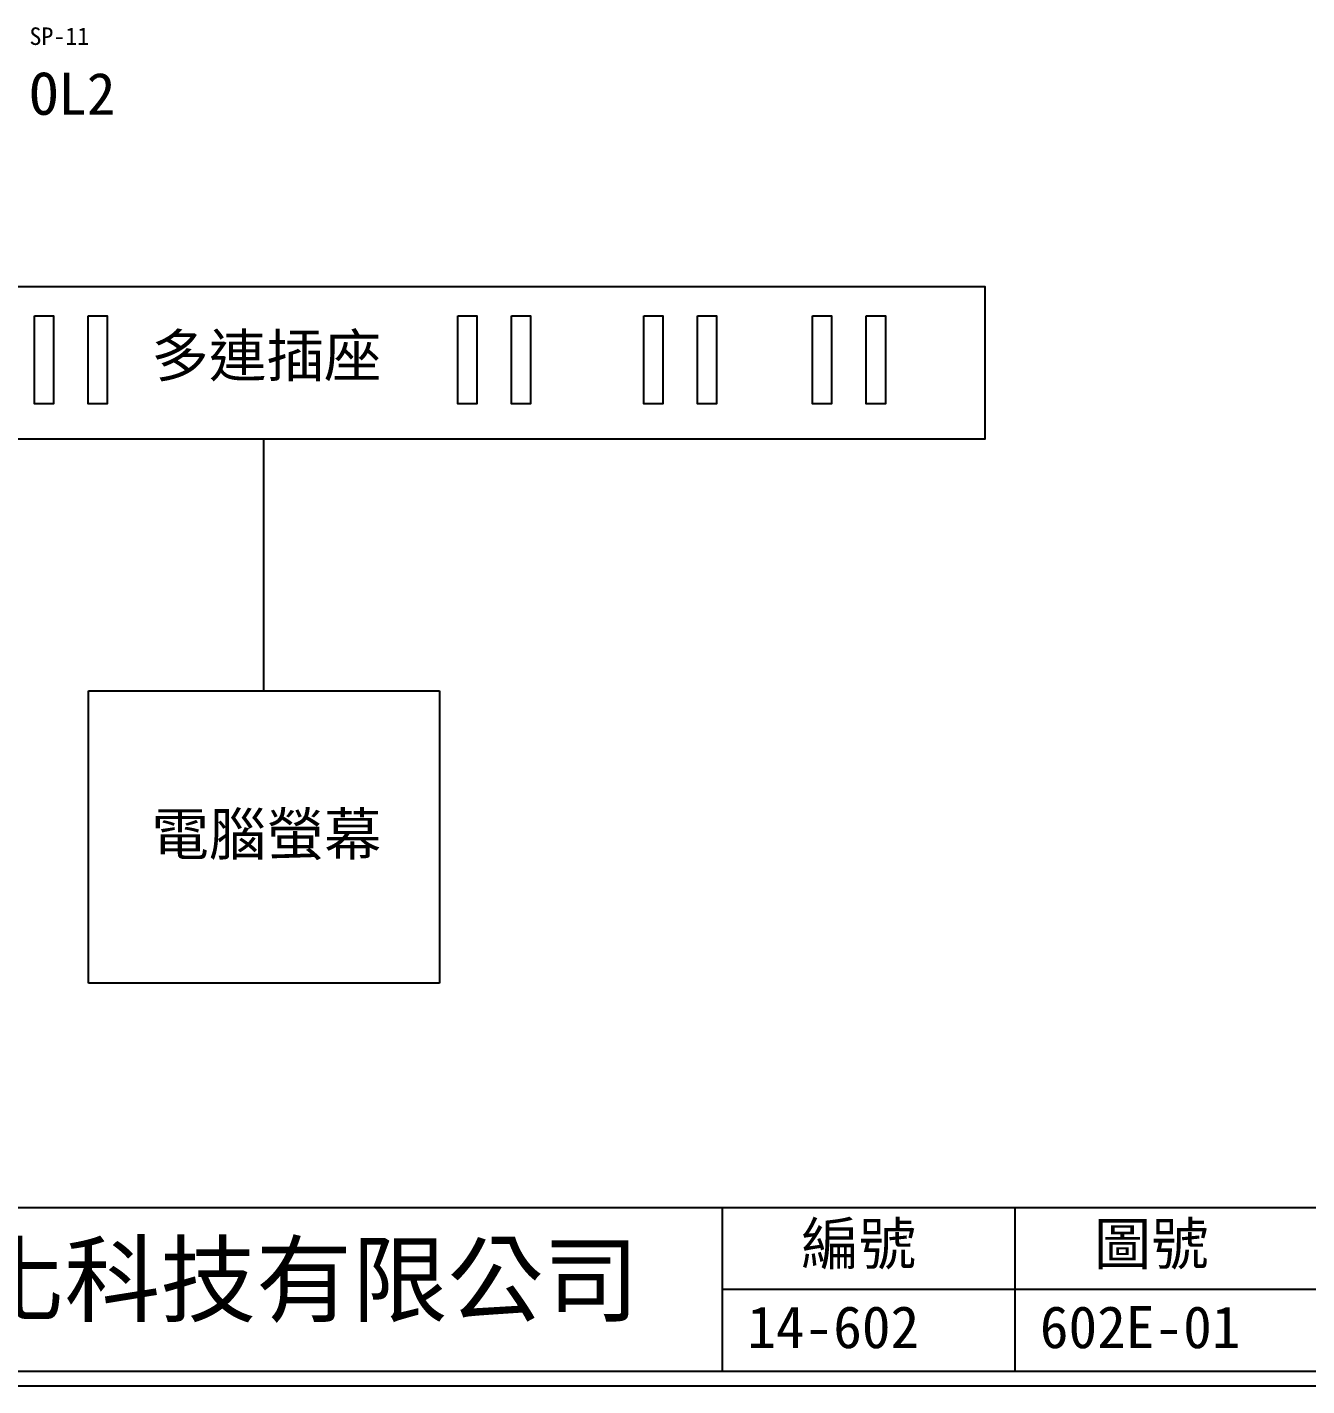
# Model space of a CAD drawing. Extents: x 10 to 297, y 3 to 207.
# Drawn here: x 86.3 to 195.7, y 3 to 119.1 of the extents above; entities that cross this region are included whole.
import ezdxf

# ---------------------------------------------------------------- set-up
doc = ezdxf.new("R2010")
doc.units = 0
doc.layers.add('圖框層', color=7, linetype='CONTINUOUS')
doc.layers.add('標尺寸層', color=3, linetype='CONTINUOUS')
doc.styles.add('STSL', font='kaiu.ttf')

msp = doc.modelspace()

# ---------------------------------------------------------------- linework, layer by layer
at = {"layer": '圖框層', "color": 7}
for p, q in [((11.25, 18.25), (295.75, 18.25)), ((145.75, 4.25), (145.75, 18.25)), ((170.75, 4.25), (170.75, 18.25)), ((145.75, 11.25), (295.75, 11.25)), ((11.25, 4.25), (295.75, 4.25)), ((10, 3), (297, 3))]:
    msp.add_line(p, q, dxfattribs=at)
at = {"layer": '標尺寸層', "color": 7}
for p, q in [((106.56, 62.4), (106.56, 83.9)), ((91.56, 37.4), (91.56, 62.4)), ((91.56, 62.4), (121.56, 62.4)), ((121.56, 62.4), (121.56, 37.4)), ((96.56, 37.4), (91.56, 37.4)), ((121.56, 37.4), (96.56, 37.4))]:
    msp.add_line(p, q, dxfattribs=at)
for points in [[(55.35, 96.94), (168.17, 96.94), (168.17, 83.9), (55.35, 83.9)], [(86.96, 94.43), (88.59, 94.43), (88.59, 86.9), (86.96, 86.9)], [(91.55, 94.43), (93.18, 94.43), (93.18, 86.9), (91.55, 86.9)], [(123.13, 94.43), (124.76, 94.43), (124.76, 86.9), (123.13, 86.9)], [(127.72, 94.43), (129.35, 94.43), (129.35, 86.9), (127.72, 86.9)], [(139.02, 94.43), (140.65, 94.43), (140.65, 86.9), (139.02, 86.9)], [(143.61, 94.43), (145.24, 94.43), (145.24, 86.9), (143.61, 86.9)], [(153.44, 94.43), (155.07, 94.43), (155.07, 86.9), (153.44, 86.9)], [(158.03, 94.43), (159.66, 94.43), (159.66, 86.9), (158.03, 86.9)]]:
    msp.add_lwpolyline(points, close=True, dxfattribs=at)

# ---------------------------------------------------------------- texts
at = {"layer": '圖框層', "color": 4, "style": 'STSL'}
for s, height, p in [('SP-11', 1.5, (86.53, 117.58)), ('OL2', 3.6, (86.53, 111.61)), ('多連插座', 3.6, (96.95, 89.23)), ('電腦螢幕', 3.6, (96.95, 48.34)), ('編號', 3.6, (152.47, 13.34)), ('圖號', 3.6, (177.47, 13.34)), ('泓陞自動化科技有限公司', 6, (48.6, 9.08)), ('14-602', 3.6, (147.86, 6.22)), ('602E-01', 3.6, (172.86, 6.22))]:
    msp.add_text(s, height=height, dxfattribs=at).set_placement(p)

doc.saveas('drawing.dxf')
